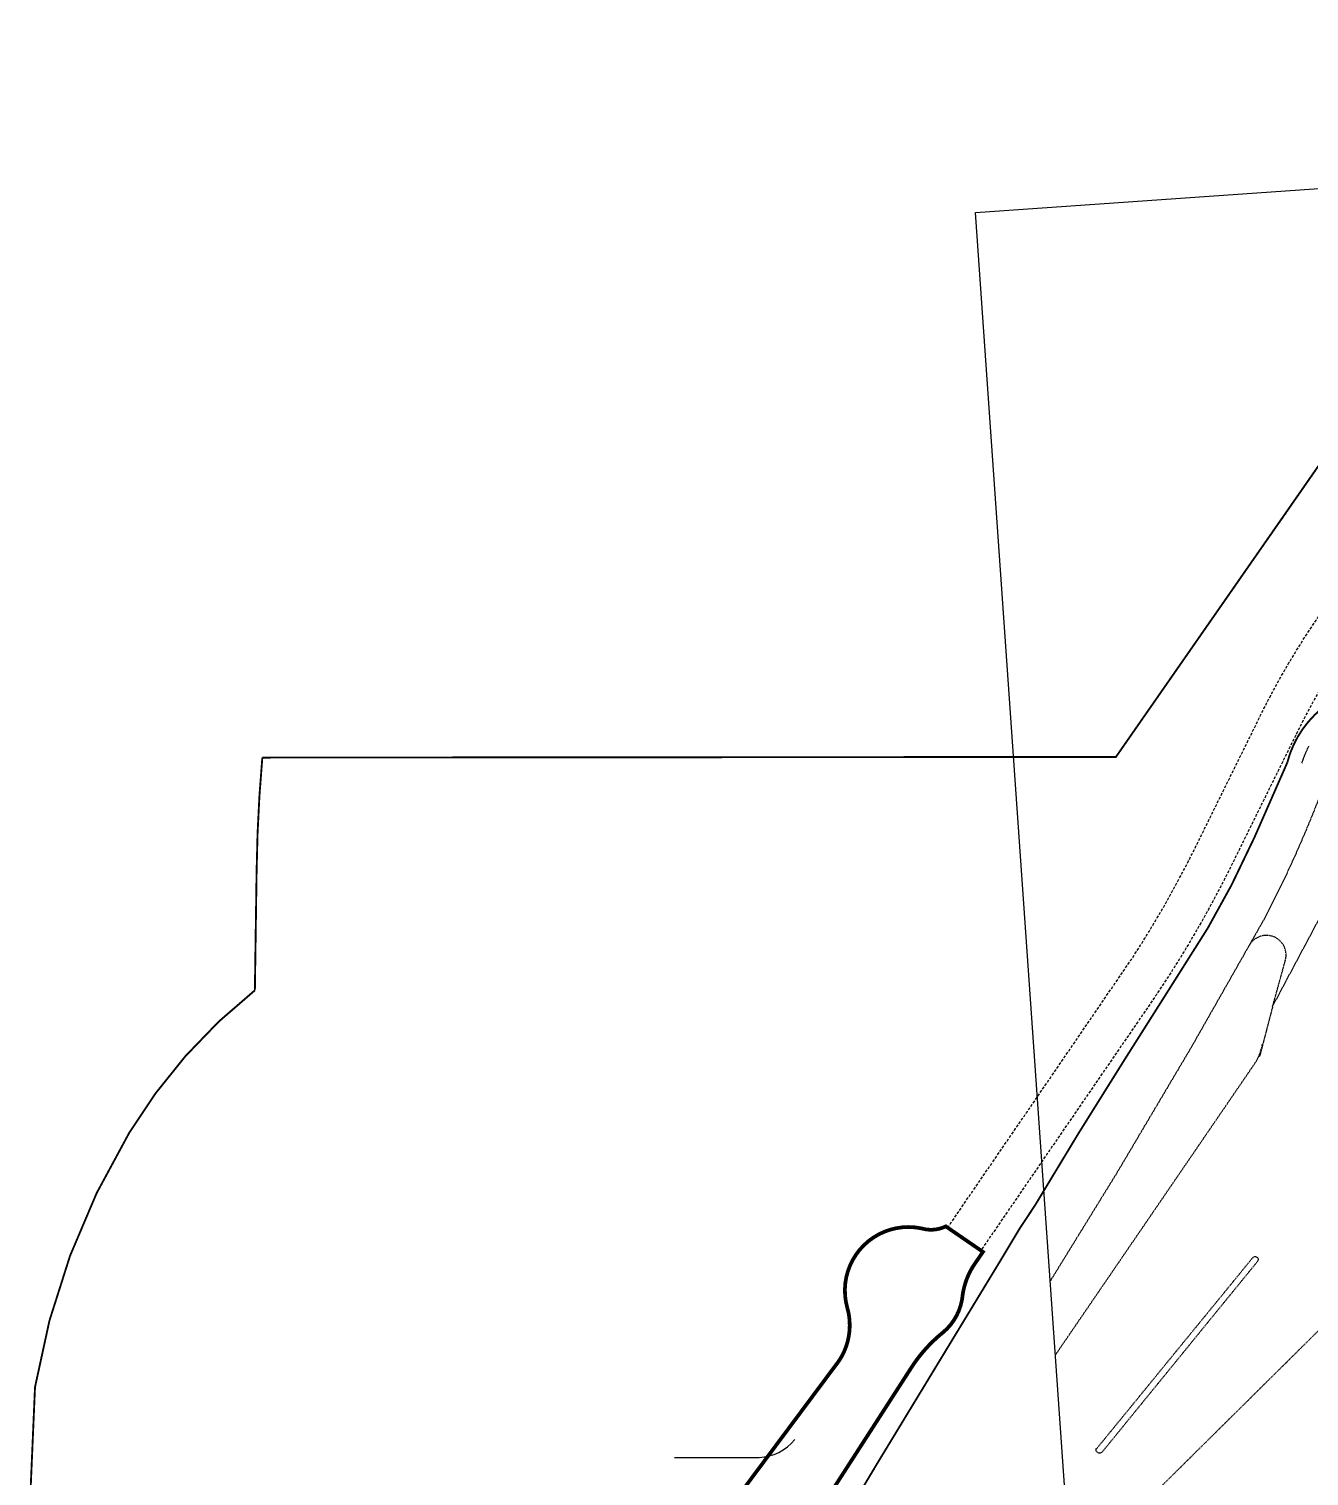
# Model space of a CAD drawing. Header units: millimetres. Extents: x 50357 to 985146, y 723188 to 1803594.
# Drawn here: x 833948.7 to 834291.8, y 818079.2 to 818467 of the extents above; entities that cross this region are included whole.
import ezdxf
from ezdxf.xclip import XClip

# ---------------------------------------------------------------- set-up
doc = ezdxf.new("R2010")
doc.units = ezdxf.units.MM
doc.header["$LTSCALE"] = 3
doc.header["$MEASUREMENT"] = 0
for name, pattern in [('DIVIDE', [1.25, 0.5, -0.25, 0, -0.25, 0, -0.25]), ('HIDDEN', [0.375, 0.25, -0.125]), ('PHANTOM', [2.5, 1.25, -0.25, 0.25, -0.25, 0.25, -0.25]), ('x-baseplan$0$DGN Style 2', [1.94727e-06, 0, -1.94727e-06]), ('x-boundary$0$DGN Style 4', [76.563414, 38.257796, -19.128898, 0.047822, -19.128898])]:
    doc.linetypes.add(name, pattern=pattern)
doc.layers.get('Defpoints').update_dxf_attribs({"color": 32})
for name, color, linetype in [('00_Run-in', 1, 'Continuous'), ('00_Xref', 7, 'Continuous'), ('x-baseplan$0$XXXXX-PIW-DWG-P00-XXXX-R100-WS4-00$0$XXXXX-PIW-P-WHCGRDP1-XXX$0$MMH813__', 3, 'Continuous')]:
    doc.layers.add(name, color=color, linetype=linetype)
doc.layers.add('DraftConditionLine_AtGradeRoad_20180809', color=7, linetype='Continuous', lineweight=0)
doc.layers.add('x-baseplan$0$AR-ROAD_AR_BS_MI_', color=7, linetype='Continuous', true_color=0x6d6d6d)
doc.layers.add('x-boundary$0$AR-SIMS_BL_', color=7, linetype='x-boundary$0$DGN Style 4', true_color=0xff0505)

# ---------------------------------------------------------------- blocks, each defined once
blk = doc.blocks.new('x-baseplan$0$XXXXX-PIW-DWG-P00-XXXX-R100-WS4-00')
at = {"layer": 'x-baseplan$0$XXXXX-PIW-DWG-P00-XXXX-R100-WS4-00$0$XXXXX-PIW-P-WHCGRDP1-XXX$0$MMH813__', "ltscale": 0.005142, "elevation": 5.71}
blk.add_lwpolyline([(834162.37, 818072.13), (834185.56, 818108.08), (834185.68, 818108.26), (834186.22, 818109.07), (834186.78, 818109.87), (834187.37, 818110.65), (834187.97, 818111.42), (834188.59, 818112.17), (834189.23, 818112.9), (834189.32, 818113.01), (834189.89, 818113.62), (834190.56, 818114.33), (834191.26, 818115.01), (834191.97, 818115.68), (834192.69, 818116.33), (834193.44, 818116.96), (834193.83, 818117.28), (834194.22, 818117.61), (834195.01, 818118.34), (834195.74, 818119.13), (834196.41, 818119.96), (834197.02, 818120.84), (834197.57, 818121.76), (834198.05, 818122.72), (834198.46, 818123.71), (834198.79, 818124.73), (834199.06, 818125.77), (834199.25, 818126.82), (834199.38, 818127.81), (834199.54, 818128.75), (834199.74, 818129.67), (834200, 818130.59), (834200.3, 818131.49), (834200.38, 818131.72), (834200.64, 818132.38), (834201.03, 818133.24), (834201.46, 818134.09), (834201.93, 818134.91), (834202.44, 818135.71), (834204.13, 818138.18), (834208.27, 818144.21)], dxfattribs=at)
at = {"layer": 'x-baseplan$0$XXXXX-PIW-DWG-P00-XXXX-R100-WS4-00$0$XXXXX-PIW-P-WHCGRDP1-XXX$0$MMH813__', "ltscale": 0.005142}
for points in [[(834165.08, 818076.34, 5.11), (834180.8, 818100.71, 5.43), (834185.56, 818108.08, 5.52), (834185.68, 818108.26, 5.52), (834186.22, 818109.07, 5.55), (834186.78, 818109.87, 5.58), (834187.37, 818110.65, 5.61), (834187.97, 818111.42, 5.64), (834188.59, 818112.17, 5.68), (834189.23, 818112.9, 5.71), (834189.32, 818113.01, 5.72), (834189.89, 818113.62, 5.75), (834190.56, 818114.33, 5.82), (834191.26, 818115.01, 5.85), (834191.97, 818115.68, 5.86), (834192.69, 818116.33, 5.87), (834193.44, 818116.96, 5.87), (834193.83, 818117.28, 5.88), (834194.22, 818117.61, 5.88), (834195.01, 818118.34, 5.89), (834195.74, 818119.13, 5.9), (834196.41, 818119.96, 5.9), (834197.02, 818120.84, 5.91), (834197.57, 818121.76, 5.91), (834198.05, 818122.72, 5.92), (834198.46, 818123.71, 5.92), (834198.79, 818124.73, 5.92), (834199.06, 818125.77, 5.93), (834199.25, 818126.82, 5.93), (834199.38, 818127.81, 5.93), (834199.54, 818128.75, 5.93), (834199.74, 818129.67, 5.93), (834200, 818130.59, 5.93), (834200.3, 818131.49, 5.9), (834200.38, 818131.72, 5.88), (834200.64, 818132.38, 5.86), (834201.03, 818133.24, 5.85), (834201.46, 818134.09, 5.84), (834201.93, 818134.91, 5.83), (834202.44, 818135.71, 5.84), (834204.13, 818138.18, 5.9), (834204.7, 818139.01, 5.92), (834205.27, 818139.83, 5.94), (834205.83, 818140.66, 5.96), (834208.27, 818144.21, 6.05)], [(834140.17, 818075.66, 0), (834144.38, 818081.07, 0), (834148.57, 818086.68, 0), (834165.76, 818110, 0)], [(834142.62, 818073.97, 0), (834146.83, 818079.38, 0), (834151.02, 818084.99, 0), (834167.8, 818107.76, 0)], [(834163.81, 818076.17, 0), (834180.08, 818101.39, 0), (834184.99, 818109.02, 0), (834185.05, 818109.12, 0)]]:
    blk.add_polyline3d(points, dxfattribs=at)
blk = doc.blocks.new('x-baseplan')
at = {"layer": 'x-baseplan$0$AR-ROAD_AR_BS_MI_', "linetype": 'x-baseplan$0$DGN Style 2'}
for q in [(834285.45, 818217.4), (834278.52, 818191.56)]:
    blk.add_line((834282, 818204.91), q, dxfattribs=at)
at = {"layer": 'x-baseplan$0$AR-ROAD_AR_BS_MI_', "linetype": 'x-baseplan$0$DGN Style 2', "lineweight": 0, "flags": 128}
for points in [[(834240.01, 818271.91), (834262.88, 818304.88), (834284.95, 818336.24), (834287.42, 818339.82), (834328.67, 818399.09)], [(834018.47, 818271.96), (834170.03, 818271.86), (834240.01, 818271.91)]]:
    blk.add_lwpolyline(points, dxfattribs=at)
at = {"layer": 'x-baseplan$0$AR-ROAD_AR_BS_MI_', "linetype": 'x-baseplan$0$DGN Style 2', "flags": 128}
for points in [[(834291.42, 818274.15), (834291.6, 818274.52)], [(834291.6, 818274.52), (834291.8, 818274.89)], [(834289.87, 818270.27), (834290.04, 818270.68)], [(834289.88, 818270.27), (834290.05, 818270.69)], [(834290.04, 818270.68), (834290.17, 818271.08), (834290.3, 818271.47)], [(834290.05, 818270.69), (834290.18, 818271.08), (834290.31, 818271.48)], [(834290.3, 818271.47), (834290.44, 818271.86), (834290.59, 818272.25), (834290.74, 818272.63), (834290.9, 818273.02)], [(834290.31, 818271.48), (834290.45, 818271.87), (834290.6, 818272.26), (834290.75, 818272.64), (834290.91, 818273.02)], [(834290.9, 818273.02), (834291.07, 818273.4)], [(834290.91, 818273.02), (834291.08, 818273.4)], [(834291.07, 818273.4), (834291.24, 818273.77)], [(834291.24, 818273.77), (834291.42, 818274.15)], [(834296.64, 818266.97), (834296.61, 818266.86), (834296.57, 818266.74), (834296.54, 818266.62), (834296.51, 818266.5), (834296.49, 818266.38), (834296.44, 818266.16), (834294.52, 818261.04), (834292.5, 818255.94), (834290.39, 818250.88), (834288.2, 818245.86), (834285.92, 818240.88), (834283.55, 818235.94), (834279.81, 818228.56), (834260.26, 818194.18), (834240.1, 818160.14), (834218.88, 818125.7)], [(834282, 818204.91), (834282.05, 818205.13), (834311.22, 818259.88)], [(834212.44, 818095.01), (834277.13, 818189.59), (834277.26, 818189.78), (834277.38, 818189.98), (834277.51, 818190.17), (834277.63, 818190.37), (834277.74, 818190.57), (834277.86, 818190.78), (834277.97, 818190.98), (834278.07, 818191.19), (834278.17, 818191.4), (834278.27, 818191.61), (834278.37, 818191.82), (834278.46, 818192.03), (834278.55, 818192.25), (834278.63, 818192.47), (834278.71, 818192.68), (834278.78, 818192.9), (834278.86, 818193.12), (834278.92, 818193.35), (834278.99, 818193.57), (834279.05, 818193.79), (834279.11, 818194.02), (834279.16, 818194.25), (834279.21, 818194.47), (834279.29, 818194.91)], [(834344.62, 818162.09), (834344.39, 818162.07), (834343.83, 818162.01), (834343.27, 818161.93), (834342.72, 818161.85), (834342.16, 818161.76), (834341.61, 818161.66), (834341.06, 818161.55), (834340.51, 818161.43), (834339.96, 818161.3), (834339.42, 818161.16), (834338.87, 818161.01), (834338.33, 818160.85), (834333.7, 818157.18), (834236.42, 818060.84)], [(834234.87, 818086.54), (834276.77, 818137.81), (834276.78, 818137.82), (834276.79, 818137.83), (834276.81, 818137.84), (834276.82, 818137.85), (834276.83, 818137.86), (834276.84, 818137.87), (834276.85, 818137.88), (834276.86, 818137.89), (834276.88, 818137.89), (834276.89, 818137.9), (834276.9, 818137.91), (834276.91, 818137.92), (834276.93, 818137.92), (834276.94, 818137.93), (834276.95, 818137.94), (834276.96, 818137.94), (834276.98, 818137.95), (834276.99, 818137.96), (834277, 818137.96), (834277.02, 818137.97), (834277.03, 818137.97), (834277.04, 818137.98), (834277.06, 818137.98), (834277.07, 818137.99), (834277.09, 818137.99), (834277.1, 818138), (834277.11, 818138), (834277.13, 818138), (834277.14, 818138.01), (834277.16, 818138.01), (834277.17, 818138.01), (834277.18, 818138.02), (834277.2, 818138.02), (834277.21, 818138.02), (834277.23, 818138.02), (834277.24, 818138.02), (834277.26, 818138.03), (834277.27, 818138.03), (834277.28, 818138.03), (834277.3, 818138.03), (834277.31, 818138.03), (834277.33, 818138.03), (834277.34, 818138.03), (834277.36, 818138.03), (834277.37, 818138.03), (834277.39, 818138.03), (834277.4, 818138.03), (834277.41, 818138.03), (834277.43, 818138.02), (834277.44, 818138.02), (834277.46, 818138.02), (834277.47, 818138.02), (834277.49, 818138.01), (834277.5, 818138.01), (834277.51, 818138.01), (834277.53, 818138.01), (834277.54, 818138), (834277.56, 818138), (834277.57, 818137.99), (834277.58, 818137.99), (834277.6, 818137.99), (834277.61, 818137.98), (834277.63, 818137.98), (834277.64, 818137.97), (834277.65, 818137.96), (834277.67, 818137.96), (834277.68, 818137.95), (834277.69, 818137.95), (834277.71, 818137.94), (834277.72, 818137.93), (834277.73, 818137.93), (834277.74, 818137.92), (834277.76, 818137.91), (834277.77, 818137.9), (834277.78, 818137.9), (834277.79, 818137.89), (834277.8, 818137.88), (834277.82, 818137.87), (834277.83, 818137.86), (834277.84, 818137.86), (834277.85, 818137.85), (834277.86, 818137.84), (834277.87, 818137.83), (834277.88, 818137.82), (834277.9, 818137.81), (834277.91, 818137.8), (834277.92, 818137.79), (834277.93, 818137.78), (834277.94, 818137.77), (834277.95, 818137.76), (834277.96, 818137.75), (834277.97, 818137.73), (834277.97, 818137.72), (834277.98, 818137.71), (834277.99, 818137.7), (834278, 818137.69), (834278.01, 818137.68), (834278.02, 818137.67), (834278.03, 818137.65), (834278.03, 818137.64), (834278.04, 818137.63), (834278.05, 818137.62), (834278.06, 818137.6), (834278.06, 818137.59), (834278.07, 818137.58), (834278.08, 818137.57), (834278.08, 818137.55), (834278.09, 818137.54), (834278.09, 818137.53), (834278.1, 818137.51), (834278.1, 818137.5), (834278.11, 818137.49), (834278.11, 818137.47), (834278.12, 818137.46), (834278.12, 818137.44), (834278.13, 818137.43), (834278.13, 818137.42), (834278.14, 818137.4), (834278.14, 818137.39), (834278.14, 818137.37), (834278.15, 818137.36), (834278.15, 818137.35), (834278.15, 818137.33), (834278.15, 818137.32), (834278.15, 818137.3), (834278.16, 818137.29), (834278.16, 818137.27), (834278.16, 818137.26), (834278.16, 818137.25), (834278.16, 818137.23), (834278.16, 818137.22), (834278.16, 818137.2), (834278.16, 818137.19), (834278.16, 818137.17), (834278.16, 818137.16), (834278.16, 818137.14), (834278.16, 818137.13), (834278.16, 818137.11), (834278.15, 818137.1), (834278.15, 818137.09), (834278.15, 818137.07), (834278.15, 818137.06), (834278.15, 818137.04), (834278.14, 818137.03), (834278.14, 818137.01), (834278.14, 818137), (834278.13, 818136.99), (834278.13, 818136.97), (834278.13, 818136.96), (834278.12, 818136.94), (834278.12, 818136.93), (834278.11, 818136.92), (834278.11, 818136.9), (834278.1, 818136.89), (834278.09, 818136.87), (834236.39, 818085.7), (834236.38, 818085.68), (834236.37, 818085.67), (834236.36, 818085.66), (834236.35, 818085.65), (834236.34, 818085.63), (834236.33, 818085.62), (834236.32, 818085.61), (834236.3, 818085.6), (834236.29, 818085.59), (834236.28, 818085.58), (834236.27, 818085.57), (834236.25, 818085.56), (834236.24, 818085.55), (834236.23, 818085.54), (834236.21, 818085.53), (834236.2, 818085.52), (834236.19, 818085.51), (834236.17, 818085.5), (834236.16, 818085.49), (834236.15, 818085.48), (834236.13, 818085.47), (834236.12, 818085.46), (834236.1, 818085.46), (834236.09, 818085.45), (834236.07, 818085.44), (834236.06, 818085.43), (834236.04, 818085.43), (834236.03, 818085.42), (834236.01, 818085.41), (834236, 818085.41), (834235.98, 818085.4), (834235.97, 818085.4), (834235.95, 818085.39), (834235.94, 818085.39), (834235.92, 818085.38), (834235.9, 818085.38), (834235.89, 818085.37), (834235.87, 818085.37), (834235.86, 818085.37), (834235.84, 818085.36), (834235.82, 818085.36), (834235.81, 818085.36), (834235.79, 818085.35), (834235.78, 818085.35), (834235.76, 818085.35), (834235.74, 818085.35), (834235.73, 818085.35), (834235.71, 818085.35), (834235.69, 818085.35), (834235.68, 818085.35), (834235.66, 818085.35), (834235.64, 818085.35), (834235.63, 818085.35), (834235.61, 818085.35), (834235.59, 818085.35), (834235.58, 818085.35), (834235.56, 818085.35), (834235.55, 818085.35), (834235.53, 818085.35), (834235.51, 818085.36), (834235.5, 818085.36), (834235.48, 818085.36), (834235.46, 818085.37), (834235.45, 818085.37), (834235.43, 818085.37), (834235.42, 818085.38), (834235.4, 818085.38), (834235.39, 818085.39), (834235.37, 818085.39), (834235.35, 818085.4), (834235.34, 818085.4), (834235.32, 818085.41), (834235.31, 818085.41), (834235.29, 818085.42), (834235.28, 818085.43), (834235.26, 818085.43), (834235.25, 818085.44), (834235.23, 818085.45), (834235.22, 818085.46), (834235.2, 818085.46), (834235.19, 818085.47), (834235.18, 818085.48), (834235.16, 818085.49), (834235.15, 818085.5), (834235.13, 818085.51), (834235.12, 818085.52), (834235.11, 818085.52), (834235.09, 818085.53), (834235.08, 818085.54), (834235.07, 818085.55), (834235.05, 818085.57), (834235.04, 818085.58), (834235.03, 818085.59), (834235.02, 818085.6), (834235.01, 818085.61), (834234.99, 818085.62), (834234.98, 818085.63), (834234.97, 818085.64), (834234.96, 818085.66), (834234.95, 818085.67), (834234.94, 818085.68), (834234.93, 818085.69), (834234.92, 818085.71), (834234.91, 818085.72), (834234.9, 818085.73), (834234.89, 818085.75), (834234.88, 818085.76), (834234.87, 818085.77), (834234.86, 818085.79), (834234.85, 818085.8), (834234.84, 818085.82), (834234.84, 818085.83), (834234.83, 818085.84), (834234.82, 818085.86), (834234.81, 818085.87), (834234.81, 818085.89), (834234.8, 818085.9), (834234.79, 818085.92), (834234.79, 818085.93), (834234.78, 818085.95), (834234.77, 818085.96), (834234.77, 818085.98), (834234.76, 818086), (834234.76, 818086.01), (834234.75, 818086.03), (834234.75, 818086.04), (834234.75, 818086.06), (834234.74, 818086.07), (834234.74, 818086.09), (834234.73, 818086.11), (834234.73, 818086.12), (834234.73, 818086.14), (834234.73, 818086.16), (834234.72, 818086.17), (834234.72, 818086.19), (834234.72, 818086.2), (834234.72, 818086.22), (834234.72, 818086.24), (834234.72, 818086.25), (834234.72, 818086.27), (834234.72, 818086.29), (834234.72, 818086.3), (834234.72, 818086.32), (834234.72, 818086.34), (834234.72, 818086.35), (834234.72, 818086.37), (834234.72, 818086.39), (834234.72, 818086.4), (834234.73, 818086.42), (834234.73, 818086.43), (834234.73, 818086.45), (834234.73, 818086.47), (834234.74, 818086.48), (834234.74, 818086.5), (834234.74, 818086.51), (834234.75, 818086.53), (834234.75, 818086.55), (834234.76, 818086.56), (834234.87, 818086.54)]]:
    blk.add_lwpolyline(points, dxfattribs=at)
at = {"layer": 'x-baseplan$0$AR-ROAD_AR_BS_MI_', "linetype": 'x-baseplan$0$DGN Style 2'}
blk.add_arc((834280.35, 818218.81), 5.29, 344.5942, 150.3756, dxfattribs=at)
blk.add_open_spline([(834217.16, 818123.01), (834207.97, 818108.73), (834203.01, 818100.94), (834198.06, 818093.15), (834190.62, 818081.99), (834182.3, 818069.51), (834173.97, 818057.03), (834172.72, 818055.14), (834172.44, 818054.65), (834171.88, 818053.67), (834171.38, 818052.72), (834170.77, 818051.37), (834170.42, 818050.51), (834170.28, 818050.12), (834170.23, 818049.92), (834170.19, 818049.72), (834170.14, 818049.49), (834169.74, 818048.4), (834169.42, 818047.3), (834168.84, 818044.68), (834168.59, 818042.67), (834168.57, 818039.77), (834168.68, 818038.3), (834168.81, 818037.28), (834168.89, 818036.75), (834169.04, 818035.78), (834169.24, 818034.82), (834169.45, 818033.9), (834169.58, 818033.39), (834169.71, 818032.88), (834169.9, 818032.21), (834170.19, 818031.2), (834170.69, 818029.81), (834171.03, 818028.91), (834171.4, 818028.04), (834171.78, 818027.15), (834172.27, 818026.17), (834172.54, 818025.66), (834173.27, 818024.36), (834174.13, 818023.08), (834175.87, 818020.97), (834176.82, 818019.99), (834178.14, 818018.82), (834178.57, 818018.47), (834179.74, 818017.57), (834180.76, 818016.89), (834182.31, 818016), (834183.08, 818015.6), (834183.86, 818015.19), (834184.88, 818014.7), (834185.91, 818014.23), (834187.24, 818013.67), (834188, 818013.38), (834189.35, 818012.87), (834190.12, 818012.62), (834190.98, 818012.34), (834191.52, 818012.19), (834192.05, 818012.05), (834192.9, 818011.86), (834193.86, 818011.69), (834195.59, 818011.53), (834196.73, 818011.51), (834198.12, 818011.6), (834199.27, 818011.69), (834200.93, 818011.93), (834201.95, 818012.12), (834203.03, 818012.35), (834203.99, 818012.58), (834205.45, 818013.01), (834207.14, 818013.56), (834208.4, 818014.1), (834209.52, 818014.66), (834210.66, 818015.27), (834211.75, 818015.98), (834212.64, 818016.64), (834212.85, 818016.8), (834213.05, 818016.96), (834213.38, 818017.18), (834235.42, 818032.28), (834257.46, 818047.37), (834313.23, 818085.55)], degree=3, knots=[0, 0, 0, 0, 0.118549, 0.119922, 0.119922, 0.292667, 0.314758, 0.314758, 0.322104, 0.322104, 0.329451, 0.336081, 0.341297, 0.341488, 0.341488, 0.343923, 0.344155, 0.344618, 0.358987, 0.358987, 0.379393, 0.385178, 0.39664, 0.398543, 0.398543, 0.403565, 0.411326, 0.411326, 0.415739, 0.418174, 0.418174, 0.424794, 0.431794, 0.437349, 0.437349, 0.444091, 0.44981, 0.451582, 0.451582, 0.469286, 0.471423, 0.487063, 0.487063, 0.494301, 0.494301, 0.506246, 0.510156, 0.517505, 0.517505, 0.52162, 0.532201, 0.532201, 0.540333, 0.542782, 0.550898, 0.550898, 0.554553, 0.55809, 0.55809, 0.565833, 0.570707, 0.580657, 0.580657, 0.588819, 0.595598, 0.602376, 0.602376, 0.609847, 0.615173, 0.622211, 0.632923, 0.632923, 0.638514, 0.649735, 0.649735, 0.652952, 0.653071, 0.653071, 0.658133, 1, 1, 1, 1], dxfattribs=at)
blk.add_blockref('x-baseplan$0$XXXXX-PIW-DWG-P00-XXXX-R100-WS4-00', (0, 0))

msp = doc.modelspace()

# ---------------------------------------------------------------- linework, layer by layer
at = {"linetype": 'HIDDEN', "flags": 128}
msp.add_lwpolyline([(834194.9507, 818145.7728), (834212.8873, 818171.9398, 0.00031499), (834217.1032, 818178.0901), (834243.914, 818217.2605, 0.01131532), (834244.3357, 818217.8767, 0.02972222), (834261.35, 818247.7196), (834278.8224, 818283.0973, -0.03735431), (834294.8156, 818310.181), (834329.1148, 818359.4561, 0.41523904), (834327.2224, 818369.9113), (834323.7885, 818372.2838), (834332.358, 818384.595), (834360.8052, 818364.941), (834354.1726, 818355.5457), (834353.3182, 818356.136, 0.41318883), (834338.0374, 818353.3702), (834303.6796, 818304.011, 0.03735431), (834288.5058, 818278.3149), (834271.0334, 818242.9371, -0.03583328), (834249.3095, 818205.8922), (834226.0113, 818171.9838), (834203.8561, 818139.6627)], format="xyb", dxfattribs=at)
at = {"layer": '00_Run-in'}
msp.add_lwpolyline([(834121.6998, 818084.2267), (834144.4082, 818084.2267, 0.22174715), (834153.9668, 818088.9845)], format="xyb", dxfattribs=at)
at = {"layer": 'Defpoints', "elevation": 0.0001}
msp.add_lwpolyline([(834202.4042, 818417.7788), (834906.6321, 818467.0097), (834956.0121, 817760.6489), (834251.7842, 817711.418)], close=True, dxfattribs=at)
at = {"layer": 'DraftConditionLine_AtGradeRoad_20180809', "linetype": 'PHANTOM', "ltscale": 0.3, "const_width": 1, "flags": 128}
msp.add_lwpolyline([(834441.2602, 818170.5935), (834441.2813, 818169.9288), (834441.2908, 818169.2637), (834441.2887, 818168.5987), (834441.275, 818167.9337), (834441.2497, 818167.2691), (834441.2128, 818166.605), (834441.1643, 818165.9417), (834441.1042, 818165.2793), (834441.0326, 818164.6181), (834440.9494, 818163.9582), (834440.8548, 818163.2999), (834440.7487, 818162.6433), (834440.6311, 818161.9887), (834440.5021, 818161.3362), (834440.3618, 818160.6861), (834440.2101, 818160.0385), (834440.0471, 818159.3937), (834439.873, 818158.7518), (834439.6876, 818158.113), (834439.4911, 818157.4776), (834439.2836, 818156.8457), (834439.0651, 818156.2176), (834438.8356, 818155.5933), (834438.5953, 818154.9731), (834438.3442, 818154.3573), (834438.0824, 818153.7459), (834437.8099, 818153.1391), (834437.5269, 818152.5373), (834437.2335, 818151.9404), (834436.9297, 818151.3487), (834436.6156, 818150.7625), (834436.2913, 818150.1818), (834435.9569, 818149.6069), (834435.6125, 818149.0379), (834435.2583, 818148.475), (834434.8943, 818147.9183), (834434.5206, 818147.3681), (834434.1374, 818146.8245), (834433.7448, 818146.2877), (834433.3428, 818145.7578), (834432.9317, 818145.235), (834432.5115, 818144.7194), (834432.0824, 818144.2113), (834431.6445, 818143.7108), (834431.6443, 818143.7106), (834429.6401, 818141.7219), (834427.6014, 818139.7685), (834425.529, 818137.8509), (834423.4234, 818135.9699), (834421.2853, 818134.1258), (834419.1154, 818132.3194), (834416.9143, 818130.5511), (834414.6826, 818128.8215), (834412.4211, 818127.1311), (834410.1304, 818125.4804), (834407.8113, 818123.8699), (834405.4644, 818122.3002), (834403.0905, 818120.7717), (834400.6903, 818119.2848), (834398.2645, 818117.8401), (834395.8138, 818116.4379), (834393.3391, 818115.0787), (834390.841, 818113.7628), (834389.7334, 818113.1971, 0.0292121), (834363.9099, 818100.6726, 0.02526117), (834259.667, 818030.289), (834223.0013, 818004.1488), (834222.4005, 818003.6568), (834221.7912, 818003.1753), (834221.1737, 818002.7045), (834220.548, 818002.2446), (834219.9144, 818001.7957), (834219.273, 818001.3579), (834218.6241, 818000.9313), (834217.9678, 818000.5162), (834217.3044, 818000.1125), (834216.6341, 817999.7205), (834215.957, 817999.3403), (834215.2734, 817998.9719), (834214.5835, 817998.6155), (834213.8874, 817998.2712), (834213.1855, 817997.9391), (834212.4778, 817997.6193), (834211.7647, 817997.3119), (834211.0463, 817997.017), (834210.3229, 817996.7347), (834209.5947, 817996.4651), (834208.8619, 817996.2082), (834208.1247, 817995.9641), (834207.3833, 817995.733), (834206.6381, 817995.5148), (834205.8891, 817995.3096), (834205.1367, 817995.1176), (834204.381, 817994.9387), (834203.6224, 817994.773), (834202.8609, 817994.6206), (834202.0969, 817994.4815), (834201.3306, 817994.3558), (834200.5623, 817994.2434), (834199.7921, 817994.1445), (834199.0202, 817994.059), (834198.247, 817993.9871), (834197.4727, 817993.9286), (834196.6974, 817993.8836), (834195.9215, 817993.8522), (834195.1452, 817993.8343), (834194.3687, 817993.83), (834193.5922, 817993.8393), (834192.816, 817993.8621), (834192.0403, 817993.8984), (834191.2653, 817993.9482), (834190.4914, 817994.0116), (834189.7186, 817994.0885), (834188.9474, 817994.1789), (834188.1778, 817994.2827), (834187.4101, 817994.3999), (834186.6446, 817994.5305), (834185.8816, 817994.6744), (834185.1211, 817994.8316), (834184.3635, 817995.0021), (834183.609, 817995.1858), (834182.8578, 817995.3826), (834182.1101, 817995.5925), (834181.3663, 817995.8154), (834180.6264, 817996.0512), (834179.8908, 817996.3), (834179.1596, 817996.5615), (834178.4331, 817996.8358), (834177.7115, 817997.1227), (834176.995, 817997.4221), (834176.2839, 817997.734), (834175.5782, 817998.0583), (834174.8784, 817998.3948), (834174.1846, 817998.7435), (834173.4969, 817999.1042), (834172.8156, 817999.4769), (834172.141, 817999.8615), (834171.4731, 818000.2577), (834170.8123, 818000.6655), (834170.1587, 818001.0849), (834169.5125, 818001.5155), (834168.8739, 818001.9574), (834168.2432, 818002.4103), (834167.6204, 818002.8742), (834167.0058, 818003.3489), (834166.3996, 818003.8342), (834165.802, 818004.3301), (834165.2131, 818004.8363), (834164.6331, 818005.3526), (834164.0623, 818005.8791), (834163.5007, 818006.4154), (834162.9485, 818006.9614), (834162.406, 818007.517), (834162.1597, 818007.7758), (834161.6125, 818008.391), (834161.0761, 818009.0157), (834160.5508, 818009.6497), (834160.0365, 818010.2927), (834159.5336, 818010.9446), (834159.0421, 818011.6052), (834158.5622, 818012.2743), (834158.094, 818012.9516), (834157.6378, 818013.637), (834157.1936, 818014.3303), (834156.7615, 818015.0312), (834156.3418, 818015.7395), (834155.9344, 818016.4551), (834155.5397, 818017.1777), (834155.1576, 818017.907), (834154.7882, 818018.6429), (834154.4318, 818019.3851), (834154.0884, 818020.1335), (834153.7581, 818020.8877), (834153.441, 818021.6476), (834153.1373, 818022.4128), (834152.8469, 818023.1833), (834152.57, 818023.9587), (834152.3067, 818024.7389), (834152.057, 818025.5235), (834151.8211, 818026.3123), (834151.599, 818027.1052), (834151.3908, 818027.9018), (834151.1964, 818028.7019), (834151.0161, 818029.5053), (834150.8499, 818030.3117), (834150.6977, 818031.1209), (834150.5597, 818031.9326), (834150.4358, 818032.7466), (834150.3262, 818033.5627), (834150.2309, 818034.3805), (834150.1498, 818035.1999), (834150.083, 818036.0205), (834150.0306, 818036.8422), (834149.9926, 818037.6647), (834149.9688, 818038.4878), (834149.9595, 818039.3111), (834149.9645, 818040.1345), (834149.9839, 818040.9576), (834150.0177, 818041.7803), (834150.0658, 818042.6022), (834150.1282, 818043.4232), (834150.205, 818044.243), (834150.2961, 818045.0614), (834150.4014, 818045.878), (834150.521, 818046.6926), (834150.6547, 818047.505), (834150.8027, 818048.315), (834150.9647, 818049.1223), (834151.1408, 818049.9266), (834151.3309, 818050.7277), (834151.535, 818051.5254), (834151.7529, 818052.3194), (834151.9847, 818053.1095), (834152.2303, 818053.8954), (834152.4895, 818054.6769), (834152.7623, 818055.4538), (834153.0486, 818056.2258), (834153.3484, 818056.9926), (834153.6615, 818057.7542), (834153.9878, 818058.5101), (834154.1878, 818058.9563), (834156.0426, 818062.3166), (834157.9557, 818065.644), (834159.9266, 818068.9376), (834161.9547, 818072.1962), (834164.0393, 818075.4189), (834164.3161, 818075.8377), (834185.4945, 818108.696), (834185.8848, 818109.2731), (834186.2852, 818109.8432), (834186.6954, 818110.4063), (834187.1154, 818110.9621), (834187.5451, 818111.5105), (834187.9842, 818112.0514), (834188.4327, 818112.5844), (834188.8905, 818113.1096), (834189.3574, 818113.6267), (834189.8332, 818114.1356), (834190.3178, 818114.6361), (834190.8111, 818115.1281), (834191.3128, 818115.6114), (834191.823, 818116.0858), (834192.3413, 818116.5513), (834192.8677, 818117.0076), (834193.402, 818117.4547), (834193.7616, 818117.7469, 0.1973975), (834198.9567, 818127.696), (834199.0072, 818128.0355), (834199.0636, 818128.374), (834199.1259, 818128.7115), (834199.1941, 818129.0479), (834199.2682, 818129.3831), (834199.348, 818129.7169), (834199.4337, 818130.0493), (834199.5252, 818130.3801), (834199.6225, 818130.7092), (834199.7254, 818131.0367), (834199.8341, 818131.3622), (834199.9484, 818131.6859), (834200.0684, 818132.0074), (834200.194, 818132.3269), (834200.3251, 818132.6441), (834200.4617, 818132.9589), (834200.6038, 818133.2714), (834200.7514, 818133.5813), (834200.9043, 818133.8886), (834201.0626, 818134.1931), (834201.2261, 818134.4949), (834201.3949, 818134.7937), (834201.5689, 818135.0896), (834201.748, 818135.3824), (834201.9322, 818135.672), (834202.1215, 818135.9584), (834202.3157, 818136.2414), (834202.3612, 818136.3063), (834204.4055, 818139.2858), (834197.4038, 818144.0897), (834197.3972, 818144.0943), (834194.4383, 818146.1243), (834194.2954, 818146.0566), (834194.1513, 818145.9913), (834194.0061, 818145.9286), (834193.8599, 818145.8684), (834193.7126, 818145.8108), (834193.5643, 818145.7557), (834193.4151, 818145.7033), (834193.2649, 818145.6534), (834193.114, 818145.6062), (834192.9622, 818145.5616), (834192.8097, 818145.5197), (834192.6565, 818145.4805), (834192.5026, 818145.4439), (834192.3481, 818145.41), (834192.193, 818145.3788), (834192.0374, 818145.3504), (834191.8814, 818145.3246), (834191.7249, 818145.3016), (834191.568, 818145.2813), (834191.4108, 818145.2638), (834191.2533, 818145.249), (834191.0956, 818145.2369), (834190.9377, 818145.2277), (834190.7797, 818145.2211), (834190.6216, 818145.2173), (834190.4634, 818145.2163), (834190.3052, 818145.2181), (834190.1471, 818145.2226), (834189.9891, 818145.2298), (834189.8313, 818145.2399), (834189.6736, 818145.2526), (834189.5162, 818145.2682), (834189.3591, 818145.2864), (834189.2023, 818145.3074), (834189.0459, 818145.3312), (834188.89, 818145.3576), (834188.7345, 818145.3868), (834188.5796, 818145.4187), (834188.4253, 818145.4533), (834188.2716, 818145.4906), (834188.1185, 818145.5305), (834188.015, 818145.5592), (834186.218, 818145.8505), (834184.4, 818145.948, 0.49426071), (834168.0096, 818124.4333), (834168.0911, 818124.1438), (834168.1674, 818123.8529), (834168.2387, 818123.5607), (834168.3049, 818123.2673), (834168.366, 818122.9728), (834168.4219, 818122.6772), (834168.4726, 818122.3808), (834168.5182, 818122.0835), (834168.5585, 818121.7854), (834168.5937, 818121.4867), (834168.6236, 818121.1874), (834168.6483, 818120.8877), (834168.6678, 818120.5875), (834168.682, 818120.2871), (834168.691, 818119.9865), (834168.6947, 818119.6857), (834168.6932, 818119.385), (834168.6865, 818119.0843), (834168.6745, 818118.7837), (834168.6572, 818118.4834), (834168.6347, 818118.1835), (834168.607, 818117.884), (834168.574, 818117.5851), (834168.5359, 818117.2867), (834168.4925, 818116.9891), (834168.444, 818116.6923), (834168.3903, 818116.3963), (834168.3314, 818116.1014), (834168.2674, 818115.8075), (834168.1982, 818115.5148), (834168.124, 818115.2233), (834168.0447, 818114.9332), (834167.9604, 818114.6445), (834167.871, 818114.3573), (834167.7766, 818114.0717), (834167.6772, 818113.7878), (834167.5729, 818113.5057), (834167.4637, 818113.2255), (834167.3497, 818112.9472), (834167.2308, 818112.6709), (834167.107, 818112.3968), (834166.9786, 818112.1248), (834166.8454, 818111.8551), (834166.7075, 818111.5879), (834166.5649, 818111.323), (834166.4178, 818111.0607), (834166.2661, 818110.801), (834166.1099, 818110.5439), (834165.9492, 818110.2897), (834165.7841, 818110.0382), (834165.7591, 818110.001), (834140.1738, 818075.6573, 0.32210851), (834139.415, 817999.8299, 0.4344415), (834236.6678, 817985.9921), (834264.0334, 818007.8355), (834274.975, 818016.2968), (834286.0626, 818024.566), (834297.2929, 818032.6403), (834308.6623, 818040.5175), (834320.1675, 818048.195), (834331.8049, 818055.6706), (834331.8367, 818055.6906), (834366.4938, 818079.2089), (834373.527, 818083.6922), (834380.364, 818087.1521), (834384.1217, 818088.9905, 0.01189914), (834400.8463, 818097.0307, 0.03765895), (834421.575, 818109.8424, 0.01563381), (834444.628, 818128.772, 0.24235352), (834459.677, 818175.04)], format="xyb", dxfattribs=at)
at = {"layer": 'x-boundary$0$AR-SIMS_BL_', "linetype": 'DIVIDE', "ltscale": 100, "const_width": 0.5, "flags": 128}
msp.add_lwpolyline([(835046.275, 817983.187), (834552.235, 817919.53), (834423.997, 817870.527), (834415.272, 817865.696), (834383.474, 817838.339), (834373.34, 817828.353), (834356.312, 817806.204), (834343.998, 817785.985), (834339.429, 817778.228), (834334.619, 817763.541), (834329.521, 817754.386), (834322.539, 817751.133), (834256.694, 817748.878), (834232.989, 817748.661), (834202.736, 817748.836), (834169.745, 817749.703), (834105.632, 817749.39), (834095.122, 817750.288), (834080.874, 817753.147), (834079.946, 817754.682), (834075.547, 817754.941), (834068.485, 817749.278), (834059.513, 817748.673), (834044.421, 817752.193), (834012.957, 817774.957, -0.08686965), (833954.966, 817841.557), (833951.38, 817849.526), (833950, 817873.199), (833950.511, 817999.932), (833951.109, 818019.469), (833950.597, 818024.558), (833950.593, 818042.647), (833948.989, 818071.095), (833950.364, 818103.034, -0.09406335), (833975.5555, 818171.0835, -0.0902781), (834009.286, 818209.372), (834009.749, 818241.21, -0.01890961), (834011.285, 818271.75), (834240.035, 818271.919), (834328.826, 818399.497), (834366.572, 818373.349), (834355.826, 818358.183), (834346.055, 818343.554), (834340.896, 818336.18), (834331.155, 818321.969), (834340.389, 818315.216), (834336.624, 818309.828), (834328.547, 818297.509), (834322.058, 818288.942, -0.17520592), (834315.237, 818286.336), (834306.349, 818287.923, 0.23232566), (834293.229, 818283.101, 0.13623246), (834285.961, 818270.395), (834277.176, 818250.389), (834270.995, 818237.545), (834264.654, 818226.052), (834252.662, 818207.069), (834242.75, 818191.422), (834230.03, 818171.079), (834218.394, 818151.816), (834214.232, 818145.524), (834209.561, 818137.723), (834175.873, 818082.258), (834168.313, 818069.588), (834159.505, 818055.423, 0.21078465), (834157.945, 818024.07, 0.18030514), (834175.259, 818003.891, 0.1721578), (834199.78, 817999.157, 0.10218961), (834213.411, 818003.679), (834221.184, 818008.735), (834236.604, 818018.98), (834264.376, 818037.348), (834297.078, 818058.952), (834310.419, 818067.872), (834352.558, 818095.842, 0.08211886), (834360.568, 818101.886, -0.01113374), (834370.062, 818110.415), (834378.808, 818118.816), (834383.625, 818114.163), (834387.46, 818117.774), (834394.78, 818124.931), (834415.092, 818144.448), (834423.246, 818152.193), (834426.223, 818152.175), (834428.346, 818156.445, -0.68597531), (834433.832, 818155.332, -0.09598667), (834433.77, 818152.667), (834438.28, 818169.874), (834459.677, 818175.04, -0.24235352), (834444.628, 818128.772), (834495.22, 818132.308), (834492.444, 818172.006), (834498.761, 818180.933, 0.10394533), (834533.697, 818164.791, 0.02814853), (834560.518, 818159.716), (834570.883, 818156.56, 0.01218113), (834580.152, 818154.03, 0.0118169), (834589.68, 818153.626, 0.01895901), (834627.61, 818154.46), (834630.54, 818155.389), (834634.554, 818155.668), (834637.584, 818155.154, 0.00497874), (834647.569, 818156.042), (834660.846, 818157.365, -0.02316028), (834692.8822, 818159.0629), (834848.633, 818160.097), (834853.232, 818160.197), (834857.282, 818160.663), (834861.211, 818161.751, 0.08894422), (834868.247, 818167.266, 0.09128275), (834872.755, 818174.674, 0.06185808), (834874.097, 818180.136), (834880.689, 818180.535), (834904.743, 818180.912, 0.07734062), (834909.1887, 818172.2777, 0.26747297), (834920.0282, 818167.4601, 0.0363773), (834937.2432, 818170.543, 0.24942274), (834949.395, 818181.612), (834966.122, 818181.874), (835091.811, 818189.748), (835119.69, 818191.557), (835121.8, 818186.835, 0.07369685), (835125.906, 818181.809), (835207.274, 818194.473), (835208.699, 818185.317), (835222.078, 818190.193), (835227.487, 818191.158, 0.04905368), (835256.687, 818199.396), (835337.017, 818204.417, -0.06218634), (835336.5099, 818151.7194, 0.05571216), (835335.3485, 818100.1676), (835335.994, 818092.916), (835339.286, 818073.766), (835342.221, 818056.387), (835346.043, 818019.358), (835266.281, 818008.057), (835170.777, 817999.878), (835121.934, 817993.58), (835122.014, 817992.704), (835091.934, 817988.807), (835080.292, 817987.084), (835071.867, 817986.218), (835046.358, 817982.99)], format="xyb", close=True, dxfattribs=at)

# ---------------------------------------------------------------- block references
at = {"layer": '00_Xref'}
ref = msp.add_blockref('x-baseplan', (0, 0), dxfattribs=at)
XClip(ref).set_block_clipping_path([(834202.4041511728, 818417.7787976696), (834906.6320897909, 818467.0097314056), (834956.0121295976, 817760.6488927433), (834251.7841909796, 817711.4179590072)])

doc.saveas('drawing.dxf')
